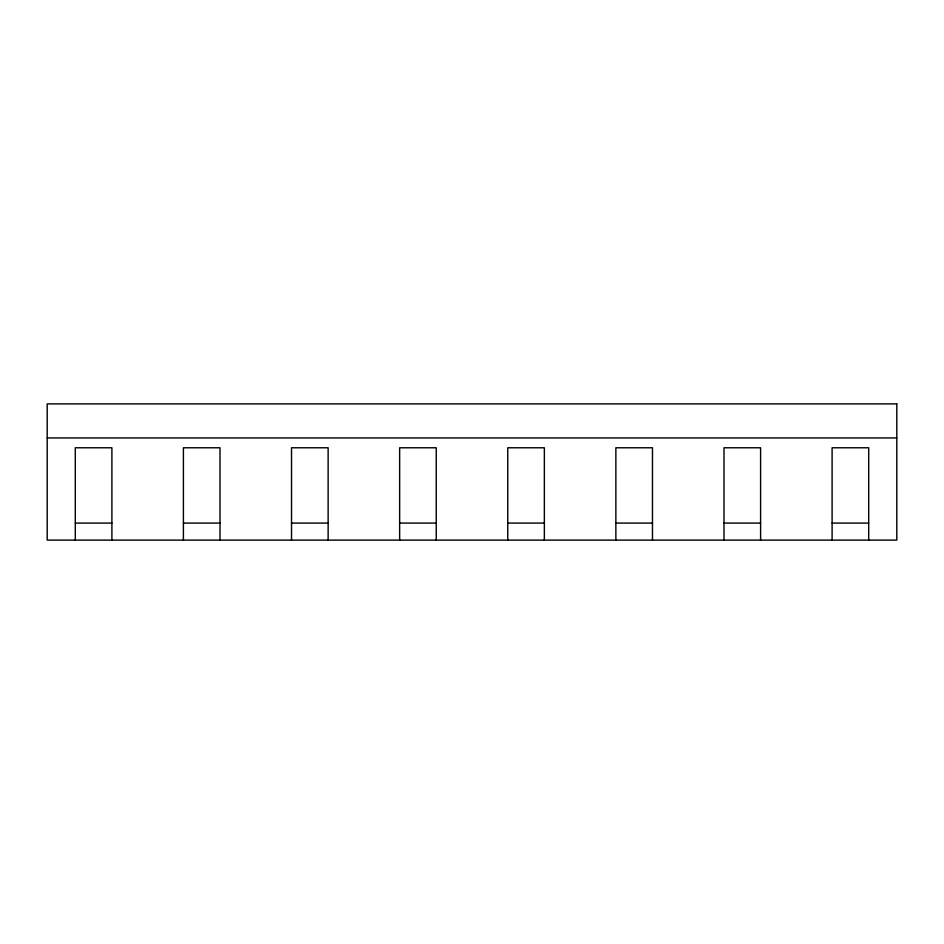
<?xml version="1.0" encoding="UTF-8"?>
<svg xmlns="http://www.w3.org/2000/svg" width="944" height="944" viewBox="0 0 944 944"><rect width="100%" height="100%" fill="white"/><g stroke="black" fill="none" stroke-linecap="round" stroke-linejoin="round"><path stroke-width="1.42" d="M47.2 437.945L896.8 437.945M75.296 523.082L111.899 523.082M183.407 523.082L220.011 523.082M291.519 523.082L328.134 523.082M399.642 523.082L436.246 523.082M507.754 523.082L544.358 523.082M615.866 523.082L652.481 523.082M723.989 523.082L760.593 523.082M832.101 523.082L868.704 523.082M868.704 540.11L868.704 447.775L832.101 447.775L832.101 540.11M760.593 540.11L760.593 447.775L723.989 447.775L723.989 540.11M652.481 540.11L652.481 447.775L615.866 447.775L615.866 540.11M544.358 540.11L544.358 447.775L507.754 447.775L507.754 540.11M436.246 540.11L436.246 447.775L399.642 447.775L399.642 540.11M328.134 540.11L328.134 447.775L291.519 447.775L291.519 540.11M220.011 540.11L220.011 447.775L183.407 447.775L183.407 540.11M111.899 540.11L111.899 447.775L75.296 447.775L75.296 540.11M896.8 403.89L47.2 403.89L47.2 540.11L896.8 540.11L896.8 403.89"/></g></svg>
